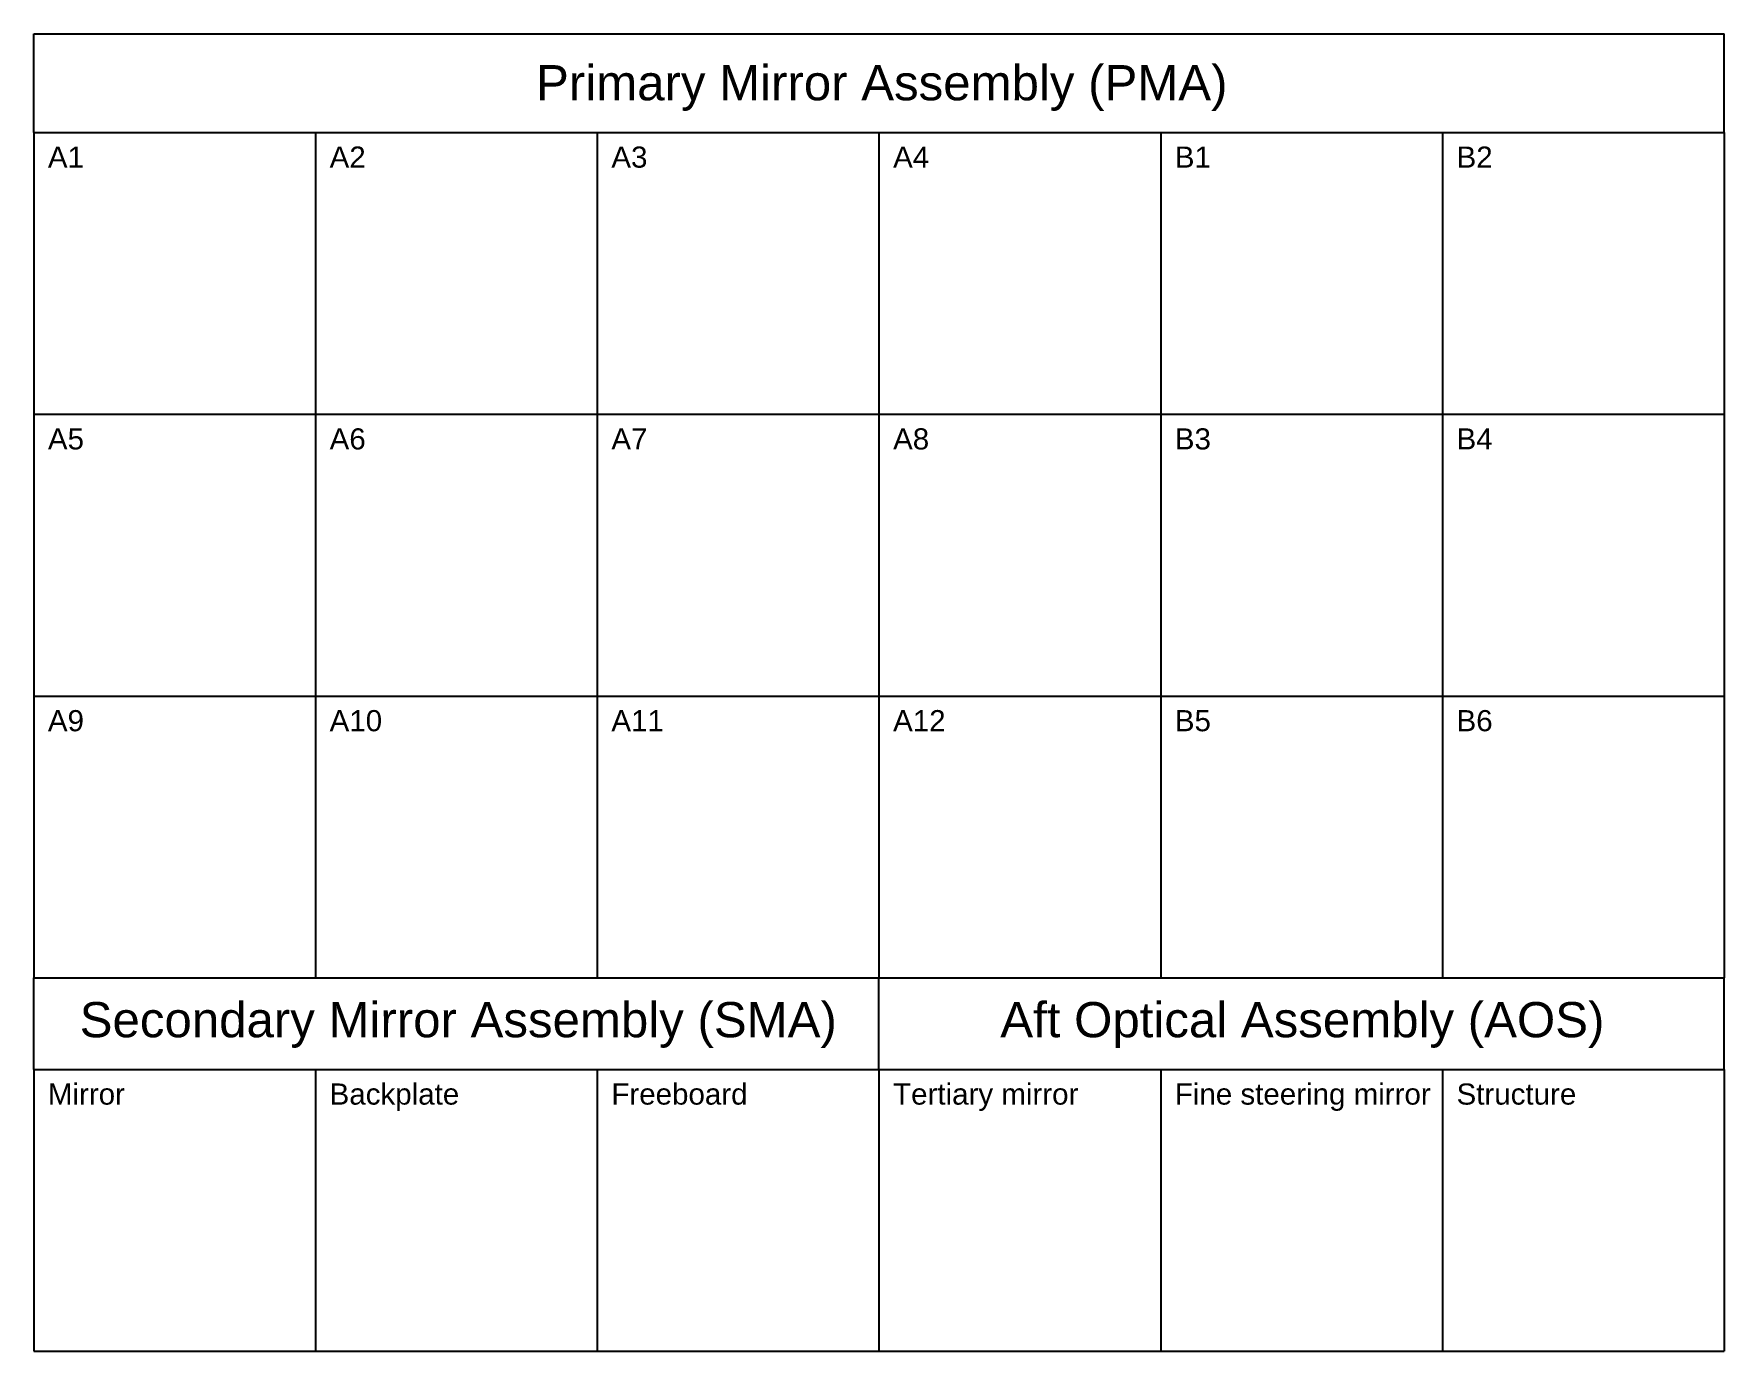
# Model space of a CAD drawing. Header units: millimetres. Extents: x 0 to 2400, y 0 to 1870.
import ezdxf

# ---------------------------------------------------------------- set-up
doc = ezdxf.new("R2010")
doc.units = ezdxf.units.MM
doc.styles.get("Standard").update_dxf_attribs({"font": 'arial.ttf'})

msp = doc.modelspace()

# ---------------------------------------------------------------- linework, layer by layer
for p, q in [((0, 1730), (0, 1870)), ((0, 1870), (2400, 1870)), ((2400, 1730), (2400, 1870)), ((0, 1730), (400, 1730)), ((0, 1730), (0, 1330)), ((400, 1730), (800, 1730)), ((400, 1730), (400, 1330)), ((800, 1730), (1200, 1730)), ((800, 1730), (800, 1330)), ((1200, 1730), (1600, 1730)), ((1200, 1730), (1200, 1330)), ((1600, 1730), (1600, 1330)), ((1600, 1730), (2000, 1730)), ((1600, 1730), (1600, 1330)), ((2000, 1730), (2400, 1730)), ((2000, 1730), (2000, 1330)), ((2400, 1730), (2400, 1330)), ((0, 1330), (400, 1330)), ((0, 1330), (0, 930)), ((400, 1330), (800, 1330)), ((400, 1330), (400, 930)), ((800, 1330), (1200, 1330)), ((800, 1330), (800, 930)), ((1200, 1330), (1600, 1330)), ((1200, 1330), (1200, 930)), ((1600, 1330), (1600, 930)), ((1600, 1330), (2000, 1330)), ((1600, 1330), (1600, 930)), ((2000, 1330), (2400, 1330)), ((2000, 1330), (2000, 930)), ((2400, 1330), (2400, 930)), ((0, 930), (400, 930)), ((0, 930), (0, 530)), ((400, 930), (400, 530)), ((400, 930), (800, 930)), ((800, 930), (800, 530)), ((800, 930), (1200, 930)), ((1200, 930), (1200, 530)), ((1200, 930), (1600, 930)), ((1600, 930), (1600, 530)), ((1600, 930), (1600, 530)), ((1600, 930), (2000, 930)), ((2000, 930), (2000, 530)), ((2000, 930), (2400, 930)), ((2400, 930), (2400, 530)), ((0, 530), (400, 530)), ((0, 400), (0, 530)), ((0, 530), (1200, 530)), ((400, 530), (800, 530)), ((800, 530), (1200, 530)), ((1200, 530), (1600, 530)), ((1200, 400), (1200, 530)), ((1600, 530), (2000, 530)), ((2000, 530), (2400, 530)), ((2400, 400), (2400, 530)), ((0, 400), (0, 0)), ((0, 400), (400, 400)), ((400, 400), (400, 0)), ((400, 400), (800, 400)), ((800, 400), (800, 0)), ((800, 400), (1200, 400)), ((1200, 400), (1200, 0)), ((1200, 400), (1600, 400)), ((1600, 400), (1600, 0)), ((1600, 400), (2000, 400)), ((2000, 400), (2000, 0)), ((2000, 400), (2400, 400)), ((2400, 400), (2400, 0)), ((0, 0), (400, 0)), ((400, 0), (800, 0)), ((800, 0), (1200, 0)), ((1200, 0), (1600, 0)), ((1600, 0), (2000, 0)), ((2000, 0), (2400, 0))]:
    msp.add_line(p, q)

# ---------------------------------------------------------------- texts
at = {"attachment_point": 1}
for s, width, heights, insert, char_height in [('\\pi10.8087;Primary Mirror Assembly (PMA)', 995.492, [0], (702.3, 1825.6), 50), ('A1', 66.689, [0], (20, 1710), 30), ('A2', 66.689, [0], (420, 1710), 30), ('A3', 66.689, [0], (820, 1710), 30), ('A4', 66.689, [0], (1220, 1710), 30), ('B1', 66.689, [0], (1620, 1710), 30), ('B2', 30, [17.2], (2020, 1710), 30), ('A5', 66.689, [0], (20, 1310), 30), ('A6', 66.689, [0], (420, 1310), 30), ('A7', 66.689, [0], (820, 1310), 30), ('A8', 66.689, [0], (1220, 1310), 30), ('B3', 66.689, [0], (1620, 1310), 30), ('B4', 66.689, [0], (2020, 1310), 30), ('A9', 66.689, [30.6], (20, 910), 30), ('A10', 66.689, [0], (420, 910), 30), ('A11', 66.689, [0], (820, 910), 30), ('A12', 66.689, [0], (1220, 910), 30), ('B5', 66.689, [0], (1620, 910), 30), ('B6', 66.689, [0], (2020, 910), 30), ('\\pi30.93063;Secondary Mirror Assembly (SMA)', 1131.336, [0], (34.2, 495.6), 50), ('\\pi138.02476;Aft Optical Assembly (AOS)', 1131.336, [0], (1234.2, 495.6), 50), ('Mirror', 66.689, [0], (20, 380), 30), ('Backplate', 66.689, [0], (420, 380), 30), ('Freeboard', 66.689, [0], (820, 380), 30), ('Tertiary mirror', 302.399, [0], (1220, 380), 30), ('Fine steering mirror', 409.32, [0], (1620, 380), 30), ('Structure', 66.689, [0], (2020, 380), 30)]:
    msp.add_mtext_dynamic_manual_height_columns(s, width=width, gutter_width=12.5, heights=heights, dxfattribs=dict(at, insert=insert, char_height=char_height))

doc.saveas('drawing.dxf')
